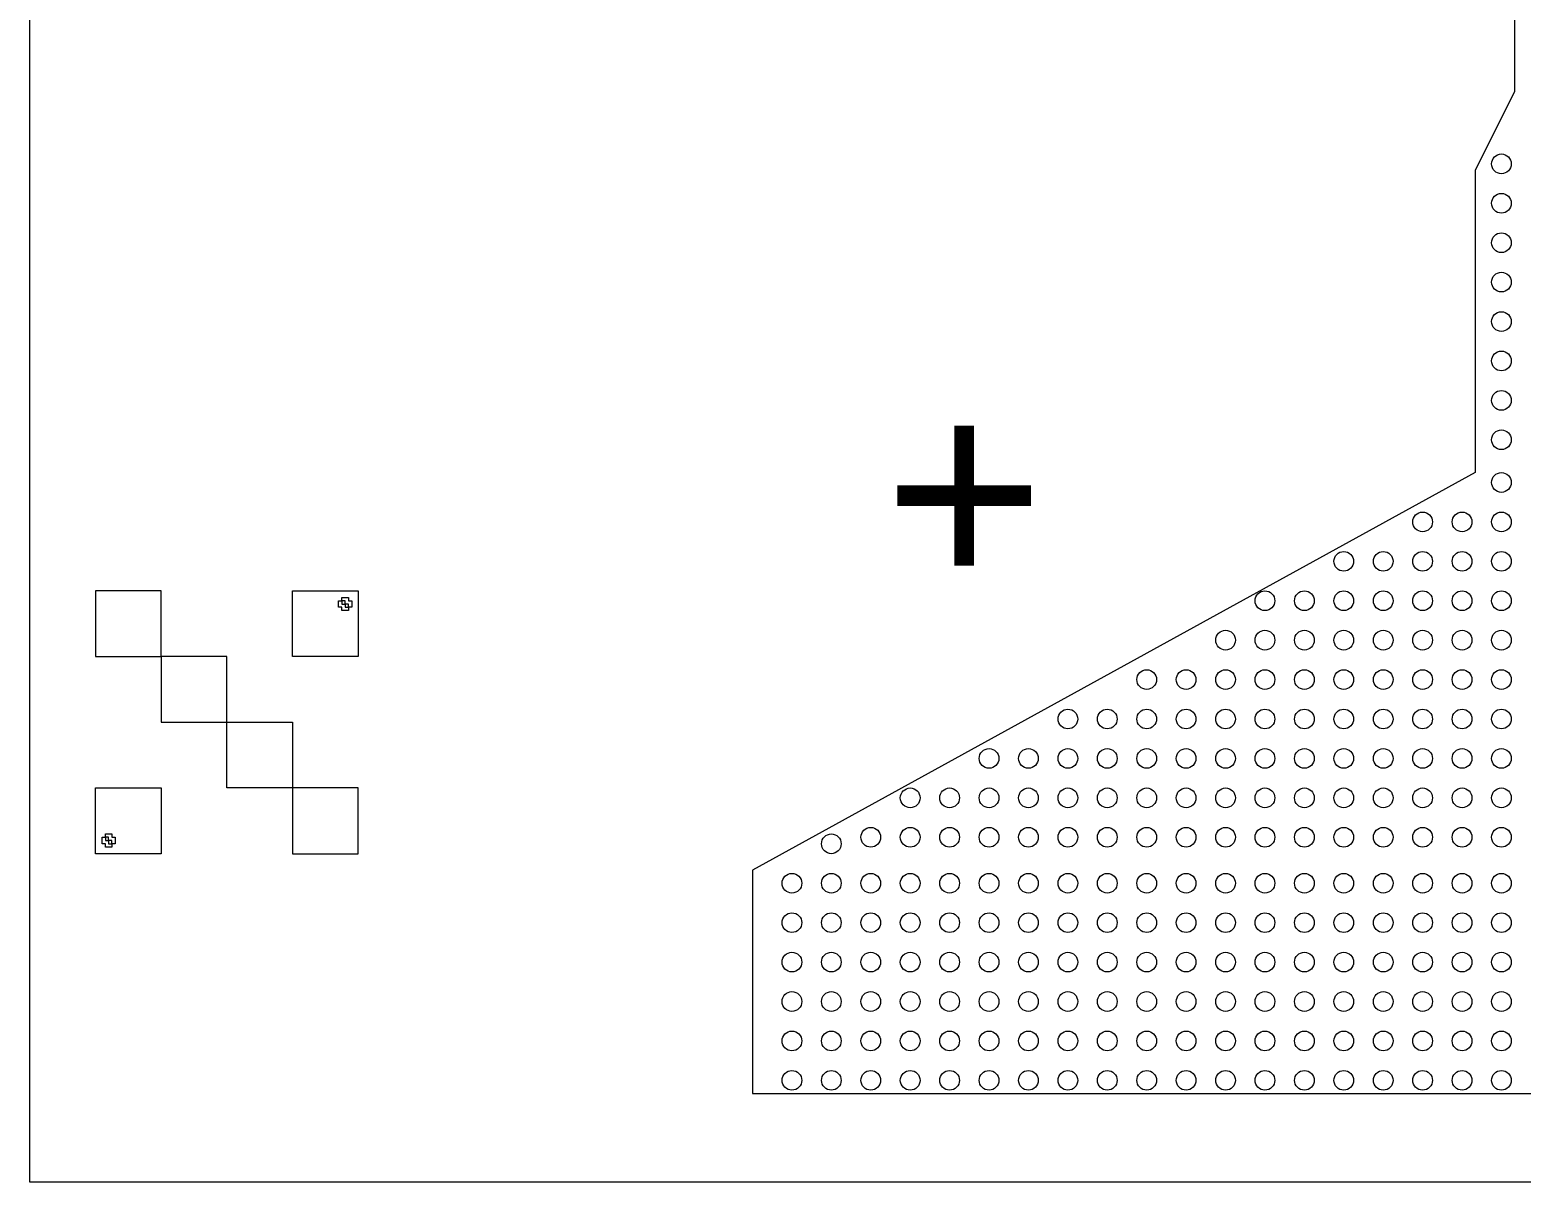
# Model space of a CAD drawing. Extents: x 1000 to 49000, y 2919 to 77300.
# Drawn here: x 1000 to 12350, y 28500 to 37270 of the extents above; entities that cross this region are included whole.
import ezdxf

# ---------------------------------------------------------------- set-up
doc = ezdxf.new("R2010")
doc.units = 13
doc.layers.add('Inner', color=4, linetype='Continuous', lineweight=0, true_color=0x00ffff)
doc.layers.add('Outer', color=1, linetype='Continuous', lineweight=0, true_color=0xff0000)
doc.styles.add('textstyle10', font='')
doc.styles.get('textstyle10').set_extended_font_data('Arial')

msp = doc.modelspace()

# ---------------------------------------------------------------- linework, layer by layer
at = {"layer": 'Inner'}
for points in [[(1000, 51500), (24000, 51500), (24000, 28500), (1000, 28500), (1000, 51500)], [(3425, 32875), (3425, 32850), (3375, 32850), (3375, 32875), (3350, 32875), (3350, 32925), (3375, 32925), (3375, 32900), (3400, 32900), (3400, 32875), (3425, 32875)], [(3425, 32875), (3425, 32900), (3400, 32900), (3400, 32925), (3375, 32925), (3375, 32950), (3425, 32950), (3425, 32925), (3450, 32925), (3450, 32875), (3425, 32875)], [(1625, 31075), (1625, 31050), (1575, 31050), (1575, 31075), (1550, 31075), (1550, 31125), (1575, 31125), (1575, 31100), (1600, 31100), (1600, 31075), (1625, 31075)], [(1625, 31075), (1625, 31100), (1600, 31100), (1600, 31125), (1575, 31125), (1575, 31150), (1625, 31150), (1625, 31125), (1650, 31125), (1650, 31075), (1625, 31075)]]:
    msp.add_lwpolyline(points, dxfattribs=at)
for centre in [(12200, 36250), (12200, 35950), (12200, 35650), (12200, 35350), (12200, 35050), (12200, 34750), (12200, 34450), (12200, 34150), (12200, 33825), (11600, 33525), (11900, 33525), (12200, 33525), (11000, 33225), (11300, 33225), (11600, 33225), (11900, 33225), (12200, 33225), (10400, 32925), (10700, 32925), (11000, 32925), (11300, 32925), (11600, 32925), (11900, 32925), (12200, 32925), (10100, 32625), (10400, 32625), (10700, 32625), (11000, 32625), (11300, 32625), (11600, 32625), (11900, 32625), (12200, 32625), (9500, 32325), (9800, 32325), (10100, 32325), (10400, 32325), (10700, 32325), (11000, 32325), (11300, 32325), (11600, 32325), (11900, 32325), (12200, 32325), (8900, 32025), (9200, 32025), (9500, 32025), (9800, 32025), (10100, 32025), (10400, 32025), (10700, 32025), (11000, 32025), (11300, 32025), (11600, 32025), (11900, 32025), (12200, 32025), (8300, 31725), (8600, 31725), (8900, 31725), (9200, 31725), (9500, 31725), (9800, 31725), (10100, 31725), (10400, 31725), (10700, 31725), (11000, 31725), (11300, 31725), (11600, 31725), (11900, 31725), (12200, 31725), (7700, 31425), (8000, 31425), (8300, 31425), (8600, 31425), (8900, 31425), (9200, 31425), (9500, 31425), (9800, 31425), (10100, 31425), (10400, 31425), (10700, 31425), (11000, 31425), (11300, 31425), (11600, 31425), (11900, 31425), (12200, 31425), (7100, 31075), (7400, 31125), (7700, 31125), (8000, 31125), (8300, 31125), (8600, 31125), (8900, 31125), (9200, 31125), (9500, 31125), (9800, 31125), (10100, 31125), (10400, 31125), (10700, 31125), (11000, 31125), (11300, 31125), (11600, 31125), (11900, 31125), (12200, 31125), (6800, 30775), (7100, 30775), (7400, 30775), (7700, 30775), (8000, 30775), (8300, 30775), (8600, 30775), (8900, 30775), (9200, 30775), (9500, 30775), (9800, 30775), (10100, 30775), (10400, 30775), (10700, 30775), (11000, 30775), (11300, 30775), (11600, 30775), (11900, 30775), (12200, 30775), (6800, 30475), (7100, 30475), (7400, 30475), (7700, 30475), (8000, 30475), (8300, 30475), (8600, 30475), (8900, 30475), (9200, 30475), (9500, 30475), (9800, 30475), (10100, 30475), (10400, 30475), (10700, 30475), (11000, 30475), (11300, 30475), (11600, 30475), (11900, 30475), (12200, 30475), (6800, 30175), (7100, 30175), (7400, 30175), (7700, 30175), (8000, 30175), (8300, 30175), (8600, 30175), (8900, 30175), (9200, 30175), (9500, 30175), (9800, 30175), (10100, 30175), (10400, 30175), (10700, 30175), (11000, 30175), (11300, 30175), (11600, 30175), (11900, 30175), (12200, 30175), (6800, 29875), (7100, 29875), (7400, 29875), (7700, 29875), (8000, 29875), (8300, 29875), (8600, 29875), (8900, 29875), (9200, 29875), (9500, 29875), (9800, 29875), (10100, 29875), (10400, 29875), (10700, 29875), (11000, 29875), (11300, 29875), (11600, 29875), (11900, 29875), (12200, 29875), (6800, 29575), (7100, 29575), (7400, 29575), (7700, 29575), (8000, 29575), (8300, 29575), (8600, 29575), (8900, 29575), (9200, 29575), (9500, 29575), (9800, 29575), (10100, 29575), (10400, 29575), (10700, 29575), (11000, 29575), (11300, 29575), (11600, 29575), (11900, 29575), (12200, 29575), (6800, 29275), (7100, 29275), (7400, 29275), (7700, 29275), (8000, 29275), (8300, 29275), (8600, 29275), (8900, 29275), (9200, 29275), (9500, 29275), (9800, 29275), (10100, 29275), (10400, 29275), (10700, 29275), (11000, 29275), (11300, 29275), (11600, 29275), (11900, 29275), (12200, 29275)]:
    msp.add_circle(centre, 75, dxfattribs=at)
at = {"layer": 'Outer'}
for points in [[(6500, 30875), (6500, 29175), (18500, 29175), (18500, 30875), (13000, 33900), (13000, 36200), (12700, 36800), (12700, 37800), (12600, 38200), (12400, 38200), (12300, 37800), (12300, 36800), (12000, 36200), (12000, 33900), (6500, 30875)], [(1500, 33000), (1500, 32500), (2000, 32500), (2000, 33000), (1500, 33000)], [(3000, 32500), (3000, 33000), (3500, 33000), (3500, 32500), (3000, 32500)], [(2000, 32500), (2000, 32000), (2500, 32000), (2500, 32500), (2000, 32500)], [(2500, 32000), (3000, 32000), (3000, 31500), (2500, 31500), (2500, 32000)], [(1500, 31500), (2000, 31500), (2000, 31000), (1500, 31000), (1500, 31500)], [(3000, 31500), (3000, 31000), (3500, 31000), (3500, 31500), (3000, 31500)]]:
    msp.add_lwpolyline(points, dxfattribs=at)

# ---------------------------------------------------------------- texts
at = {"layer": 'Outer', "insert": (7500, 33000), "char_height": 1500, "attachment_point": 7, "style": 'textstyle10'}
msp.add_mtext('+', dxfattribs=at)

doc.saveas('drawing.dxf')
